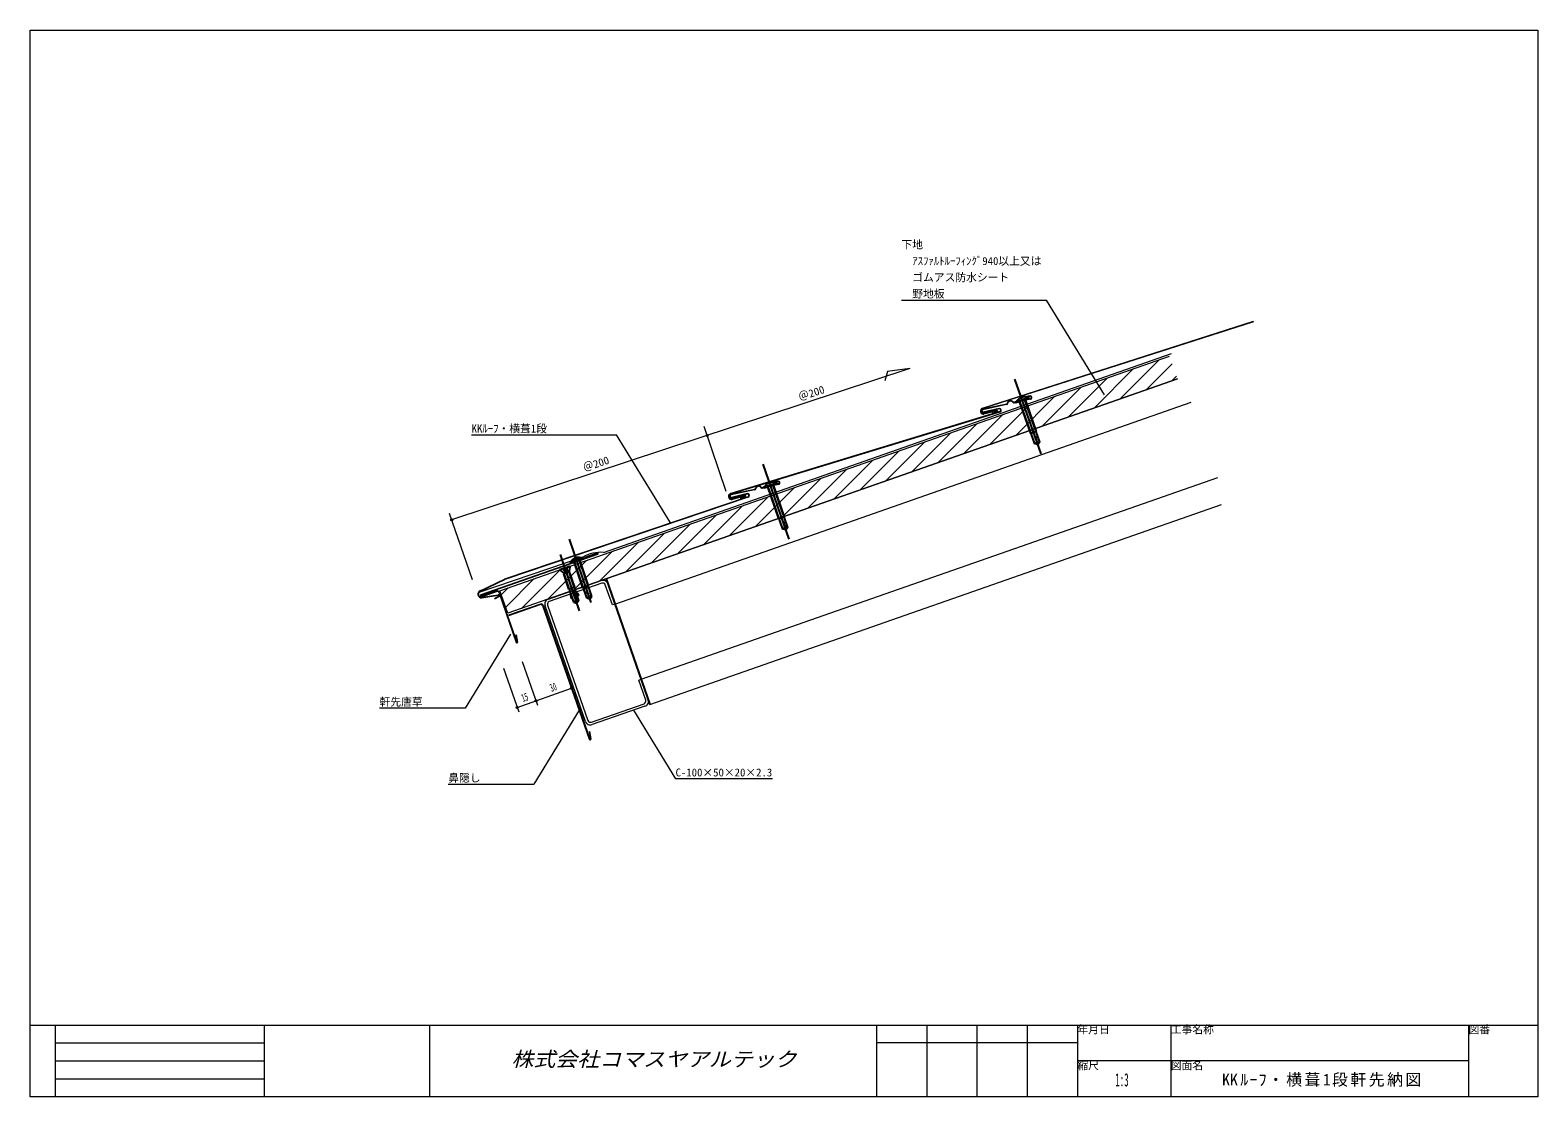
# Model space of a CAD drawing. Units: millimetres, scale not verified. Extents: x -567 to 1761, y -2125 to 401.
# Drawn here: x -567 to 567, y -401 to 401 of the extents above; entities that cross this region are included whole.
import ezdxf
from ezdxf.enums import TextEntityAlignment as Align

# ---------------------------------------------------------------- set-up
doc = ezdxf.new("R2010")
doc.units = ezdxf.units.MM
doc.header["$LTSCALE"] = 3
doc.header["$PDMODE"] = 32
doc.header["$PDSIZE"] = 1.5
for name, color, linetype, lineweight in [('0-0_0', 4, 'Continuous', 18), ('0-2_LAYER003', 7, 'Continuous', 18), ('0-4_LAYER006', 4, 'Continuous', 18), ('0-5_LAYER007', 4, 'Continuous', 18), ('0-6_LAYER008', 3, 'Continuous', 18)]:
    doc.layers.add(name, color=color, linetype=linetype, lineweight=lineweight)
doc.layers.add('0-1_LAYER001', color=7, linetype='Continuous')
doc.layers.add('0-3_LAYER004', color=7, linetype='Continuous')
doc.styles.add('HG丸ｺﾞｼｯｸM-PRO', font='')
doc.styles.add('ＭＳ ゴシック', font='')
doc.styles.get('HG丸ｺﾞｼｯｸM-PRO').set_extended_font_data('HG丸ｺﾞｼｯｸM-PRO')
doc.styles.get('ＭＳ ゴシック').set_extended_font_data('MS Gothic')

# ---------------------------------------------------------------- blocks, each defined once
blk = doc.blocks.new('GROUP_11')
at = {"layer": '0-3_LAYER004'}
for p, q in [((-153.785, -35.526), (-168.173, 6.763)), ((-168.53, -4.608), (-160.956, -2.031)), ((-168.369, -5.082), (-168.53, -4.608)), ((-168.369, -5.082), (-165.412, -7.562)), ((-166.005, -3.749), (-164.15, -7.132)), ((-161.342, -6.177), (-165.696, -7.658)), ((-161.767, -19.208), (-165.696, -7.658)), ((-158.081, -29.109), (-165.412, -7.562)), ((-163.481, -2.89), (-162.888, -6.703)), ((-161.626, -6.273), (-160.795, -2.505)), ((-154.294, -27.821), (-161.626, -6.273)), ((-157.412, -17.726), (-161.342, -6.177)), ((-160.795, -2.505), (-160.956, -2.031)), ((-157.412, -17.726), (-161.767, -19.208)), ((-156.177, -26.764), (-157.78, -20.618)), ((-158.081, -29.109), (-155.724, -29.828)), ((-154.294, -27.821), (-155.724, -29.828))]:
    blk.add_line(p, q, dxfattribs=at)
for points in [[(-156.086, -22.556), (-155.298, -22.288), (-154.675, -24.118), (-155.463, -24.386)], [(-159.872, -23.845), (-160.66, -24.113), (-160.037, -25.943), (-159.25, -25.675)]]:
    blk.add_lwpolyline(points, dxfattribs=at)
for centre, radius, start, end in [((-166.543, -6.174), 2.128, 68.45838, 149.12171), ((-164.163, -5.025), 1.802, 65.04816, 152.53193), ((-161.584, -4.462), 2.111, 68.05755, 149.52254), ((-176.837, -36.291), 24.674, 31.49767, 39.43432), ((-156.192, -30.094), 2.131, 80.94648, 152.45135), ((-164.227, -29.519), 8.508, 357.92116, 18.89149)]:
    blk.add_arc(centre, radius, start, end, dxfattribs=at)
blk = doc.blocks.new('GROUP_13')
at = {"layer": '0-3_LAYER004'}
for p, q in [((-145.052, -29.429), (-161.248, 18.175)), ((-161.117, 0.713), (-150.703, 4.256)), ((-161.117, 0.713), (-160.594, 0.257)), ((-160.594, 0.257), (-150.839, 3.576)), ((-151.291, -18.232), (-157.894, 1.176)), ((-148.354, -25.934), (-157.61, 1.272)), ((-156.829, 4.174), (-156.582, 3.447)), ((-156.582, 3.447), (-155.965, 3.657)), ((-156.212, 4.384), (-155.965, 3.657)), ((-144.538, -24.731), (-153.823, 2.561)), ((-146.936, -16.75), (-153.539, 2.657)), ((-150.703, 4.256), (-150.839, 3.576)), ((-151.291, -18.232), (-146.936, -16.75)), ((-149.094, -22.204), (-149.266, -23.252)), ((-146.054, -26.485), (-146.634, -25.612))]:
    blk.add_line(p, q, dxfattribs=at)
blk.add_lwpolyline([(-148.354, -25.934), (-146.054, -26.485), (-144.538, -24.731)], dxfattribs=at)
for centre, radius, start, end in [((-152.428, -7.751), 12.13, 128.06452, 135.75333), ((-154.423, -2.125), 6.743, 74.6394, 144.41167), ((-152.428, -7.751), 12.13, 81.82676, 90.98654), ((-148.245, -22.399), 0.871, 12.66163, 167.07326), ((-138.912, -22.097), 8.484, 180.75186, 204.47744), ((-145.073, -26.39), 1.744, 72.10427, 153.48851)]:
    blk.add_arc(centre, radius, start, end, dxfattribs=at)
blk = doc.blocks.new('GROUP_14')
at = {"layer": '0-5_LAYER007', "color": 7}
blk.add_lwpolyline([(-104.008, -102.843), (-109.293, -87.742), (-107.405, -87.081), (-102.12, -102.183)], dxfattribs=at)
blk = doc.blocks.new('GROUP_15')
at = {"layer": '0-5_LAYER007', "color": 7}
blk.add_lwpolyline([(-132.512, -15.348), (-127.226, -30.449), (-129.114, -31.11)], dxfattribs=at)
blk = doc.blocks.new('GROUP_12(2)')
at = {"layer": '0-3_LAYER004'}
for p, q in [((-217.478, -66.512), (-237.165, -10.264)), ((-226.499, -24.09), (-236.881, -27.724)), ((-236.881, -27.724), (-236.354, -28.176)), ((-226.629, -24.772), (-236.354, -28.176)), ((-225.238, -51.302), (-233.662, -27.233)), ((-222.204, -59.063), (-233.379, -27.134)), ((-232.623, -24.225), (-232.37, -24.95)), ((-231.755, -24.735), (-232.37, -24.95)), ((-232.009, -24.01), (-231.755, -24.735)), ((-218.458, -57.657), (-229.604, -25.813)), ((-220.897, -49.782), (-229.321, -25.714)), ((-226.499, -24.09), (-226.629, -24.772)), ((-220.897, -49.782), (-225.238, -51.302)), ((-220.176, -54.264), (-219.394, -54.982)), ((-219.929, -59.509), (-220.011, -58.464))]:
    blk.add_line(p, q, dxfattribs=at)
blk.add_lwpolyline([(-218.458, -57.657), (-219.929, -59.509), (-222.204, -59.063)], dxfattribs=at)
for centre, radius, start, end in [((-228.118, -36.112), 12.13, 127.09355, 136.25333), ((-230.018, -30.453), 6.743, 73.66843, 143.44069), ((-228.118, -36.112), 12.13, 82.32676, 90.01557), ((-220.724, -54.941), 0.871, 51.00683, 205.41847), ((-228.257, -60.459), 8.484, 13.60265, 37.32823), ((-220.759, -60.039), 1.744, 64.59158, 145.97582)]:
    blk.add_arc(centre, radius, start, end, dxfattribs=at)
blk = doc.blocks.new('GROUP_14(2)')
at = {"layer": '0-0_0', "color": 1}
blk.add_lwpolyline([(-250.511, -35.075), (-253.852, -36.061), (-253.951, -35.725), (-250.61, -34.739)], dxfattribs=at)
blk = doc.blocks.new('GROUP_13(2)')
at = {"layer": '0-0_0', "color": 1}
blk.add_lwpolyline([(-226.04, -22.881), (-229.736, -23.686), (-229.661, -24.028), (-225.966, -23.223)], dxfattribs=at)

msp = doc.modelspace()

# ---------------------------------------------------------------- linework, layer by layer
at = {"layer": '0-0_0'}
for p, q in [((88.383, 198.036), (197.372, 198.036)), ((241.109, 126.772), (197.372, 198.036)), ((94.751, 146.677), (-250.027, 32.719)), ((77.92, 144.289), (75.92, 137.209)), ((94.751, 146.677), (77.92, 144.289)), ((-60.266, 103.339), (-43.736, 54.502)), ((-234.987, 96.68), (-125.998, 96.68)), ((-85.367, 30.477), (-125.998, 96.68)), ((-234.219, -12.167), (-251.675, 37.706)), ((-211.023, -78.605), (-199.514, -111.487)), ((-196.865, -73.649), (-185.356, -106.532)), ((-200.687, -108.137), (-159.802, -93.827)), ((-154.028, -110.323), (-188.187, -165.981)), ((-113.205, -110.3), (-81.562, -161.858)), ((-252.477, -165.981), (-188.187, -165.981)), ((-8.662, -161.858), (-81.562, -161.858))]:
    msp.add_line(p, q, dxfattribs=at)
at = {"layer": '0-0_0', "color": 1}
for p, q in [((149.373, 116.776), (353.094, 182.114)), ((353.094, 181.751), (149.477, 116.442)), ((162.396, 114.336), (-40.07, 52.656)), ((-39.966, 52.322), (162.5, 114.002)), ((167.251, 119.836), (149.534, 115.976)), ((167.356, 119.5), (149.609, 115.634)), ((161.958, 116.633), (149.926, 113.662)), ((161.994, 116.285), (149.963, 113.314)), ((159.899, 115.19), (150.323, 112.545)), ((159.992, 114.853), (150.416, 112.208)), ((168.024, 120.525), (168.123, 120.848)), ((168.358, 120.422), (168.458, 120.745)), ((172.087, 121.235), (171.863, 121.487)), ((172.349, 121.467), (172.124, 121.719)), ((185.3, 123.768), (173.309, 121.155)), ((185.405, 123.432), (173.383, 120.813)), ((-21.419, 56.405), (-21.32, 56.728)), ((-17.356, 57.115), (-17.58, 57.367)), ((-17.094, 57.347), (-17.319, 57.599)), ((-4.143, 59.648), (-16.134, 57.035)), ((-4.038, 59.312), (-16.06, 56.693)), ((-8.338, 61.139), (-4.643, 61.944)), ((-27.038, 50.219), (-210.166, -11.763)), ((-26.92, 49.89), (-210.02, -12.083)), ((-22.192, 55.716), (-39.909, 51.856)), ((-22.087, 55.38), (-39.834, 51.514)), ((-27.485, 52.513), (-39.517, 49.542)), ((-27.449, 52.165), (-39.48, 49.194)), ((-29.544, 51.07), (-39.12, 48.425)), ((-29.451, 50.733), (-39.027, 48.088)), ((-21.084, 56.302), (-20.985, 56.625)), ((-228.645, -20.544), (-210.166, -11.763)), ((-228.207, -20.779), (-209.994, -12.125)), ((-227.192, -25.805), (-214.872, -23.92)), ((-227.058, -25.43), (-214.925, -23.574)), ((-214.605, -24.658), (-217.836, -26.606)), ((-214.424, -24.957), (-217.655, -26.906))]:
    msp.add_line(p, q, dxfattribs=at)
at = {"layer": '0-0_0', "color": 3}
for p, q in [((-227.526, -23.641), (-140.065, 6.971)), ((-149.9, 4.8), (-140.461, 8.103)), ((-149.9, 4.8), (-149.768, 4.422)), ((-149.768, 4.422), (-140.329, 7.726)), ((-215.953, -20.658), (-227.159, -24.58)), ((-214.169, -21.517), (-200.984, -59.189)), ((-183.03, -30.486), (-207.225, -38.954)), ((-181.246, -31.345), (-146.046, -131.918)), ((-201.804, -53.624), (-201.412, -53.548)), ((-201.804, -53.624), (-200.734, -59.134)), ((-146.659, -126.277), (-146.266, -126.201)), ((-146.266, -126.201), (-145.196, -131.711))]:
    msp.add_line(p, q, dxfattribs=at)
at = {"layer": '0-0_0', "color": 7}
msp.add_line((-391.077, -346.95), (-391.077, -400.95), dxfattribs=at)
at = {"layer": '0-0_0'}
msp.add_lwpolyline([(-205.733, -53.17), (-239.892, -108.827), (-304.181, -108.827)], dxfattribs=at)
at = {"layer": '0-0_0', "color": 1}
for centre, radius, start, end in [((185.087, 124.745), 1.35, 282.29004, 102.29004), ((185.087, 124.745), 1, 282.28993, 102.28993), ((150.071, 114.532), 2.35, 107.28826, 278.44095), ((150.071, 114.532), 2, 107.2905, 278.43856), ((149.822, 114.657), 1.35, 102.28916, 276.0022), ((149.822, 114.657), 1, 102.28885, 276.00318), ((160.056, 114.511), 0.697, 293.09601, 103.02446), ((160.056, 114.511), 0.347, 293.09601, 103.02446), ((162.099, 115.291), 1.35, 287.28784, 96.0029), ((162.099, 115.291), 1, 287.28945, 96.00093), ((167.068, 120.819), 1, 282.29004, 342.89859), ((167.068, 120.819), 1.35, 282.28991, 342.89927), ((170.369, 120.157), 2.35, 41.6808, 162.89948), ((170.369, 120.157), 2, 41.68147, 162.89894), ((173.096, 122.132), 1.35, 221.68011, 282.28951), ((173.096, 122.132), 1, 221.68091, 282.29089), ((-19.074, 56.037), 2.35, 41.6808, 162.89948), ((-19.074, 56.037), 2, 41.68147, 162.89894), ((-16.347, 58.012), 1.35, 221.68011, 282.28951), ((-16.347, 58.012), 1, 221.68091, 282.29089), ((-4.356, 60.625), 1.35, 282.29004, 102.29004), ((-4.356, 60.625), 1, 282.28993, 102.28993), ((-39.372, 50.412), 2.35, 107.28826, 278.44095), ((-39.372, 50.412), 2, 107.2905, 278.43856), ((-39.621, 50.537), 1.35, 102.28916, 276.0022), ((-39.621, 50.537), 1, 102.28885, 276.00318), ((-29.387, 50.391), 0.697, 293.09601, 103.02446), ((-29.387, 50.391), 0.347, 293.09601, 103.02446), ((-27.344, 51.171), 1.35, 287.28784, 96.0029), ((-27.344, 51.171), 1, 287.28945, 96.00093), ((-22.375, 56.699), 1, 282.29004, 342.89859), ((-22.375, 56.699), 1.35, 282.28991, 342.89927), ((-227.433, -23.058), 2.81, 108.73409, 275.01647), ((-227.433, -23.058), 2.41, 108.73409, 278.99188), ((-214.812, -24.315), 0.75, 301.09949, 98.70492), ((-214.812, -24.315), 0.4, 301.0827, 98.68814)]:
    msp.add_arc(centre, radius, start, end, dxfattribs=at)
at = {"layer": '0-0_0', "color": 3}
for centre, radius, start, end in [((-140.263, 7.537), 0.6, 289.29005, 109.29005), ((-140.263, 7.537), 0.2, 289.29005, 109.29005), ((-215.491, -21.98), 1.4, 19.29005, 109.29005), ((-227.343, -24.111), 0.904, 110.42286, 290.42286), ((-227.343, -24.111), 0.504, 111.32123, 291.32123), ((-182.568, -31.808), 1.4, 19.29005, 109.29005), ((-200.86, -59.167), 0.529, 191.89676, 11.89676), ((-200.859, -59.162), 0.128, 192.4479, 12.4479), ((-145.81, -131.881), 0.637, 195.46514, 15.46514), ((-145.817, -131.853), 0.238, 196.01086, 16.01086)]:
    msp.add_arc(centre, radius, start, end, dxfattribs=at)
at = {"layer": '0-0_0'}
for p in [(-57.861, 96.235), (-249.94, 32.748), (-159.802, -93.827), (-200.687, -108.137), (-186.529, -103.181)]:
    msp.add_point(p, dxfattribs=at)
at = {"layer": '0-2_LAYER003'}
for p, q in [((-567, -346.95), (567, -346.95)), ((-548.1, -346.95), (-548.1, -400.95)), ((-266.54, -346.95), (-266.54, -400.95)), ((69.525, -346.95), (69.525, -400.95)), ((107.325, -346.95), (107.325, -400.95)), ((145.125, -346.95), (145.125, -400.95)), ((182.925, -346.95), (182.925, -400.95)), ((220.725, -346.95), (220.725, -400.95)), ((290.925, -346.95), (290.925, -400.95)), ((514.857, -346.95), (514.857, -400.95)), ((-548.1, -360.45), (-391.077, -360.45)), ((220.725, -360.45), (69.525, -360.45)), ((-548.1, -373.95), (-391.077, -373.95)), ((514.857, -373.95), (220.725, -373.95)), ((-548.1, -387.45), (-391.077, -387.45))]:
    msp.add_line(p, q, dxfattribs=at)
msp.add_lwpolyline([(-567, 400.95), (567, 400.95), (567, -400.95), (-567, -400.95)], close=True, dxfattribs=at)
at = {"layer": '0-3_LAYER004'}
msp.add_line((-133.834, -11.57), (-100.798, -105.958), dxfattribs=at)
at = {"layer": '0-4_LAYER006'}
for p, q in [((-135.771, 8.385), (291.478, 157.921)), ((252.81, 123.753), (282.15, 153.093)), ((272.392, 130.607), (292.013, 150.228)), ((295.99, 138.866), (-207.754, -37.444)), ((213.647, 110.046), (242.987, 139.386)), ((233.229, 116.9), (262.568, 146.239)), ((291.973, 137.46), (295.313, 140.8)), ((174.485, 96.339), (203.824, 125.679)), ((194.066, 103.193), (223.406, 132.532)), ((154.903, 89.486), (184.243, 118.825)), ((115.74, 75.779), (145.08, 105.118)), ((135.322, 82.632), (164.661, 111.972)), ((76.578, 62.072), (105.917, 91.411)), ((96.159, 68.925), (125.498, 98.265)), ((56.996, 55.218), (86.336, 84.558)), ((17.833, 41.511), (47.173, 70.851)), ((37.415, 48.365), (66.754, 77.704)), ((-21.33, 27.804), (8.01, 57.144)), ((-1.748, 34.658), (27.591, 63.997)), ((-40.911, 20.951), (-11.572, 50.29)), ((-80.074, 7.244), (-50.734, 36.583)), ((-60.492, 14.097), (-31.153, 43.437)), ((-119.237, -6.463), (-89.897, 22.876)), ((-99.655, 0.39), (-70.316, 29.73)), ((-138.818, -13.317), (-109.479, 16.023)), ((-151.332, 4.756), (-229.516, -21.845)), ((-177.981, -27.024), (-148.641, 2.316)), ((-158.399, -20.17), (-129.06, 9.169)), ((-197.562, -33.877), (-168.223, -4.538)), ((-212.636, -23.495), (-207.386, -18.245)), ((-209.336, -32.923), (-187.804, -11.391))]:
    msp.add_line(p, q, dxfattribs=at)
msp.add_lwpolyline([(-207.754, -37.444), (-213.7, -20.455), (290.043, 155.855)], dxfattribs=at)
msp.add_arc((-137.581, -19.033), 27.477, 86.22255, 120.03064, dxfattribs=at)
at = {"layer": '0-5_LAYER007', "color": 7}
for p, q in [((-127.226, -30.449), (306.372, 121.31)), ((-107.405, -87.081), (326.193, 64.679)), ((-100.798, -105.958), (329.025, 44.48)), ((-136.948, -14.781), (-176.59, -28.656)), ((-129.114, -31.11), (-134.4, -16.008)), ((-149.313, -118.7), (-179.705, -31.865)), ((-177.817, -31.204), (-147.425, -118.039)), ((-144.877, -119.266), (-105.235, -105.392)), ((-104.574, -107.279), (-144.216, -121.154))]:
    msp.add_line(p, q, dxfattribs=at)
msp.add_lwpolyline([(-177.251, -26.768), (-137.609, -12.894), (295.99, 138.866)], dxfattribs=at)
for centre, radius, start, end in [((-136.287, -16.669), 4, 19.29, 109.29009), ((-136.288, -16.669), 2, 19.29, 109.29009), ((-175.93, -30.544), 4, 109.29, 199.29009), ((-175.93, -30.544), 2, 109.29, 199.29009), ((-105.895, -103.504), 2, 289.28991, 19.29005), ((-105.895, -103.504), 4, 289.29, 19.29005), ((-145.537, -117.379), 4, 199.29, 289.29009), ((-145.537, -117.379), 2, 199.28991, 289.29019)]:
    msp.add_arc(centre, radius, start, end, dxfattribs=at)
at = {"layer": '0-6_LAYER008'}
for p, q in [((-227.658, -23.263), (-140.197, 7.348)), ((-215.821, -21.036), (-227.027, -24.958)), ((-214.547, -21.649), (-201.377, -59.276)), ((-182.898, -30.864), (-207.093, -39.332)), ((-181.624, -31.477), (-146.423, -132.05)), ((-201.412, -53.548), (-200.342, -59.058)), ((-146.659, -126.277), (-145.589, -131.787))]:
    msp.add_line(p, q, dxfattribs=at)
for centre in [(-215.491, -21.98), (-182.568, -31.808)]:
    msp.add_arc(centre, 1, 19.29005, 109.29005, dxfattribs=at)

# ---------------------------------------------------------------- block references
at = {"layer": '0-0_0'}
for name, p in [('GROUP_12(2)', (410.841, 148.945)), ('GROUP_13(2)', (410.841, 148.945)), ('GROUP_14(2)', (410.841, 148.945)), ('GROUP_12(2)', (221.398, 84.825)), ('GROUP_13(2)', (221.398, 84.825)), ('GROUP_14(2)', (221.398, 84.825)), ('GROUP_13', (0, 0)), ('GROUP_11', (0, 0))]:
    msp.add_blockref(name, p, dxfattribs=at)
at = {"layer": '0-5_LAYER007'}
for name in ['GROUP_15', 'GROUP_14']:
    msp.add_blockref(name, (0, 0), dxfattribs=at)

# ---------------------------------------------------------------- texts
at = {"layer": '0-0_0', "color": 7, "style": 'ＭＳ ゴシック', "width": 0.5}
for s, p in [('30', (-174.34, -98.231)), ('15', (-195.73, -105.78))]:
    msp.add_text(s, height=5.938, rotation=19.29, dxfattribs=at).set_placement(p, align=Align.BOTTOM_LEFT)
at = {"layer": '0-0_0', "color": 3, "style": 'HG丸ｺﾞｼｯｸM-PRO', "oblique": 15, "width": 1.1}
msp.add_text('株式会社コマスヤアルテック', height=11, dxfattribs=at).set_placement((-205.007, -381.45), align=Align.BOTTOM_LEFT)
at = {"layer": '0-1_LAYER001', "style": 'ＭＳ ゴシック'}
for s, p in [('下地', (88.383, 234.957)), ('\u3000ｱｽﾌｧﾙﾄﾙｰﾌｨﾝｸﾞ940以上又は', (88.383, 222.65)), ('\u3000ゴムアス防水シート', (88.383, 210.343)), ('\u3000野地板', (88.383, 198.036)), ('㏍ﾙｰﾌ・横葺1段', (-234.987, 96.68)), ('軒先唐草', (-304.181, -108.827)), ('鼻隠し', (-252.477, -165.981)), ('C-100×50×20×2.3', (-81.562, -161.858))]:
    msp.add_text(s, height=5.938, dxfattribs=at).set_placement(p, align=Align.BOTTOM_LEFT)
for p in [(12.522, 120.34), (-149.522, 67.197)]:
    msp.add_text('＠200', height=5.938, rotation=18.29, dxfattribs=at).set_placement(p, align=Align.BOTTOM_LEFT)
at = {"layer": '0-1_LAYER001', "insert": (329.391, -393.45), "char_height": 8.798, "attachment_point": 7, "style": 'ＭＳ ゴシック'}
msp.add_mtext('\\T1.15;㏍ﾙｰﾌ・横葺1段軒先納図', dxfattribs=at)
at = {"layer": '0-2_LAYER003', "style": 'ＭＳ ゴシック'}
for s, p in [('年月日', (220.725, -355.05)), ('工事名称', (290.925, -355.05)), ('図番', (514.857, -355.05)), ('縮尺', (220.725, -382.05)), ('図面名', (290.925, -382.05))]:
    msp.add_text(s, height=5.938, dxfattribs=at).set_placement(p, align=Align.BOTTOM_LEFT)
at = {"layer": '0-2_LAYER003', "style": 'ＭＳ ゴシック', "width": 0.5}
msp.add_text('1:3', height=9.897, dxfattribs=at).set_placement((249.15, -396.05), align=Align.BOTTOM_LEFT)

doc.saveas('drawing.dxf')
